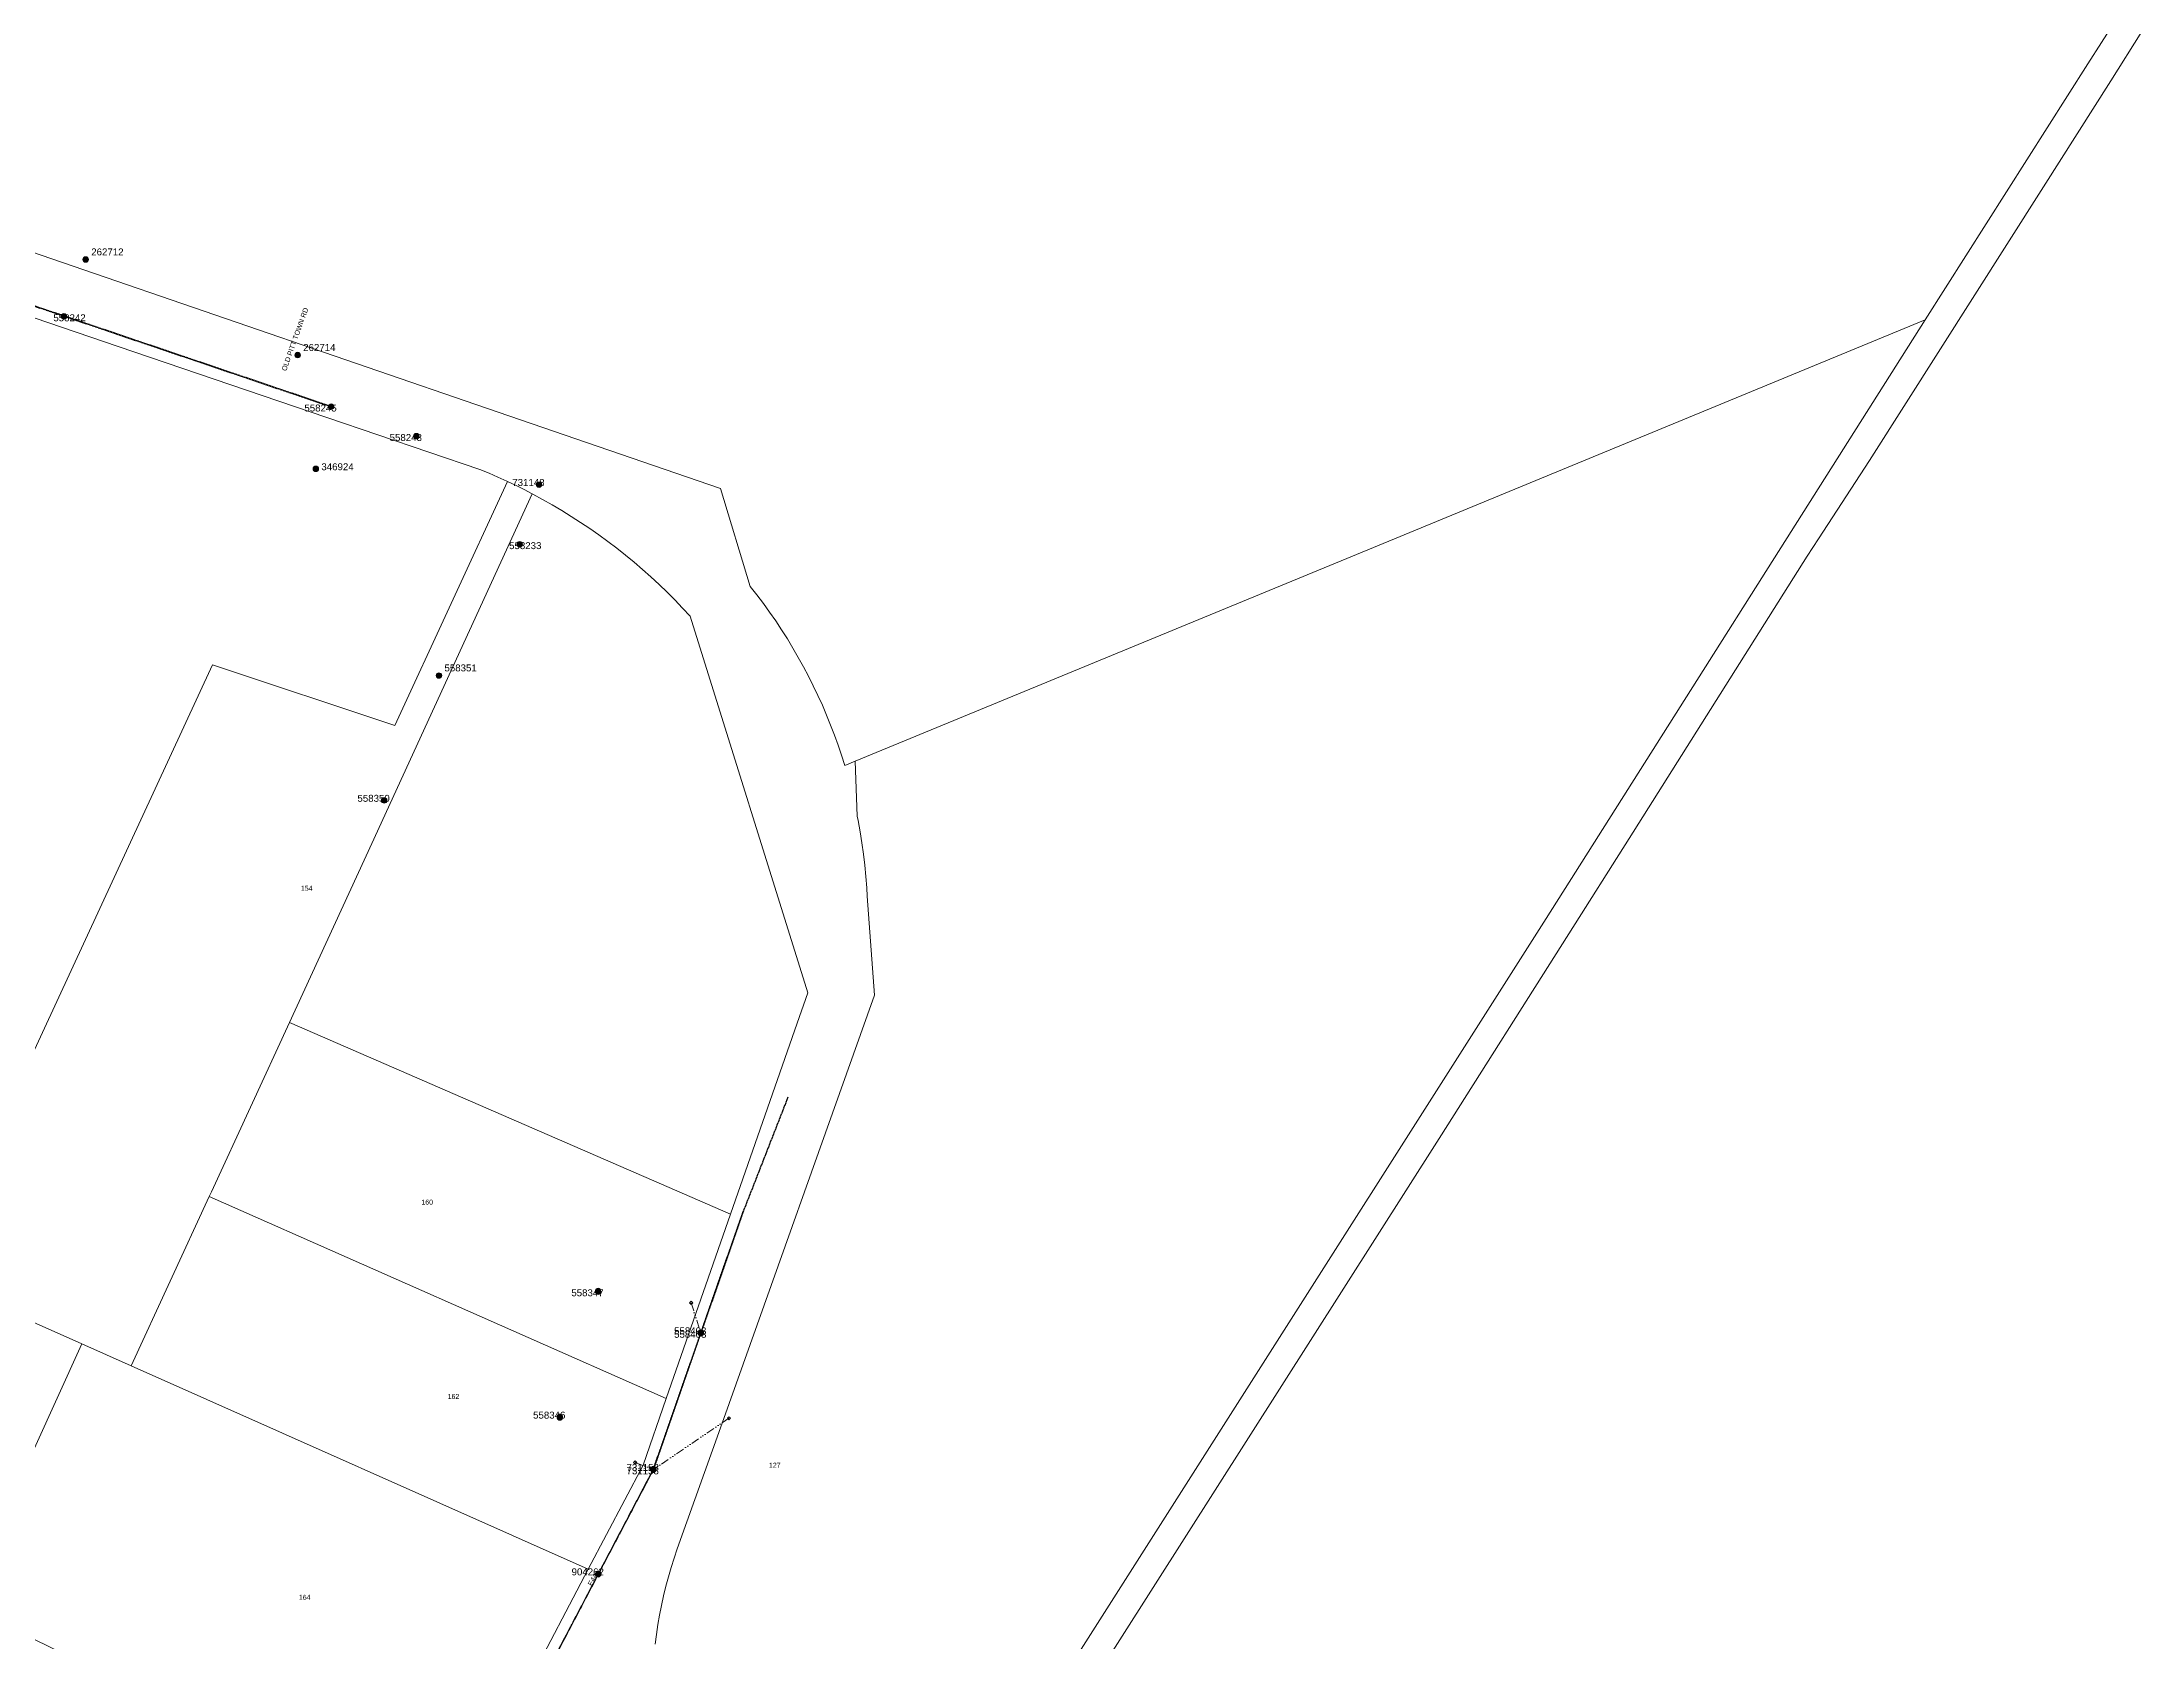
# Model space of a CAD drawing. Header units: metres. Extents: x 0 to 307451, y 0 to 6277344.
# Drawn here: x 305805 to 306562, y 6275357 to 6275934 of the extents above; entities that cross this region are included whole.
import ezdxf
from ezdxf.enums import TextEntityAlignment as Align

# ---------------------------------------------------------------- set-up
doc = ezdxf.new("R2010")
doc.units = ezdxf.units.M
doc.linetypes.add('Cable Exist OH', pattern=[1, 1, 0])
doc.linetypes.add('PHANTOMX2', pattern=[6.6, 3, -0.75, 0.2, -0.75, 0.2, -0.75, 0.2, -0.75])
doc.layers.get('0').update_dxf_attribs({"color": 6})
for name, color, linetype, lineweight in [('_User Miscellaneous1', 30, 'Continuous', 13), ('_User_HV_Exist', 1, 'Continuous', 35), ('Cadastre Developer_SP_NEW', 92, 'Continuous', 15), ('Cadastre Land Parcels_SP_EXT', 118, 'Continuous', 15), ('Cadastre Roads_SP_EXT', 218, 'Continuous', 15), ('Mains_HV_EXT', 13, 'Continuous', 25), ('Mains_LV_EXT', 163, 'Continuous', 25), ('Services_SP_MOD', 3, 'PHANTOMX2', 20)]:
    doc.layers.add(name, color=color, linetype=linetype, lineweight=lineweight)
doc.layers.add('SupportsOH_SP_TR_HV_LV_SL_EXT', color=7, linetype='Continuous')
doc.styles.add('POLE_LABEL', font='arial.ttf', dxfattribs={"height": 2})
doc.styles.get("Standard").update_dxf_attribs({"font": 'arial.ttf'})

# ---------------------------------------------------------------- blocks, each defined once
blk = doc.blocks.new('CCP_EXT')
blk.add_wipeout([(0, 0.57), (0.57, 0), (0, -0.57), (-0.57, 0)])
blk.add_lwpolyline([(-0.57, 0), (0, 0.57), (0.57, 0), (0, -0.57), (-0.57, 0)])
at = {"flags": 1}
blk.add_attdef('Z', (0, 0), '', height=0.2, dxfattribs=at)
at = {"flags": 9}
for tag, p in [('CCP_TYPE', (0, 0)), ('CONSTRUCTED_VOLTAGE', (0, -0.2)), ('OPERATING_VOLTAGE', (0, -0.6)), ('ORIENTATION', (0, -0.8)), ('OWNED_BY', (0, -1)), ('STATE', (0, -1.8)), ('NO_PHASES', (0, -0.4)), ('USAGE', (0, -1.2)), ('LEGEND', (0, -1.4)), ('LIFE_SUPPORT', (0, -1.6)), ('NOTES', (0, -2))]:
    blk.add_attdef(tag, text='', height=0.2, dxfattribs=at).set_placement(p, align=Align.MIDDLE_LEFT)
blk = doc.blocks.new('POLE_EXT')
blk.add_hatch(color=256).paths.add_polyline_path([(-1, 0, 1), (1, 0, 1)])
blk.add_lwpolyline([(-1, 0, 1), (1, 0, 1)], format="xyb", close=True)
at = {"flags": 8}
blk.add_attdef('pNumber', text='', height=2, dxfattribs=at).set_placement((2.5, 2.5), align=Align.MIDDLE_CENTER)
at = {"style": 'POLE_LABEL', "flags": 9}
for tag, p in [('STRUCTURE_PLANT_NUMBER', (1.35, 0.03)), ('STREET_CODE', (1.35, -0.2))]:
    blk.add_attdef(tag, text='', height=0.2, dxfattribs=at).set_placement(p, align=Align.MIDDLE_LEFT)
at = {"flags": 1}
blk.add_attdef('Z', (1.35, -7.33), '', height=0.2, dxfattribs=at)
at = {"flags": 9}
for tag, p in [('OWNED_BY', (1.35, -0.4)), ('SPECIAL_USE', (1.35, -0.8)), ('STATE', (1.35, -1)), ('cLV', (1.35, -1.4)), ('hDepth', (1.35, -1.6)), ('hDia', (1.35, -1.8)), ('cHV', (1.35, -2)), ('cLinedev', (1.35, -3.4)), ('pExisting', (1.35, -3.8)), ('pFooting', (1.35, -4.4)), ('pNew', (1.35, -4.6)), ('pRelocate', (1.35, -5)), ('pRemove', (1.35, -5.2)), ('pReplace', (1.35, -5.4)), ('pStay', (1.35, -5.6)), ('pType', (1.35, -5.8)), ('cspan', (1.35, -6)), ('STREETNAME', (1.35, -6.2)), ('SUBURB', (1.35, -6.4)), ('OPERATED_BY', (1.36, -7.01)), ('PARENT', (1.35, -0.6)), ('USAGE', (1.35, -1.2)), ('LBRACKET', (1.35, -2.2)), ('LExisting', (1.35, -2.4)), ('LANTNUMBER', (1.35, -2.6)), ('LOther', (1.35, -2.8)), ('LRemove', (1.35, -3)), ('LEGEND', (1.35, -3.2)), ('LOCATION', (1.35, -3.6)), ('PFNUMBER', (1.35, -4)), ('NEWPFNUMBER', (1.35, -4.2)), ('NOTES', (1.35, -6.6)), ('MAINTAINED_BY', (1.36, -6.81))]:
    blk.add_attdef(tag, text='', height=0.2, dxfattribs=at).set_placement(p, align=Align.MIDDLE_LEFT)

msp = doc.modelspace()

# ---------------------------------------------------------------- linework, layer by layer
at = {"layer": '_User_HV_Exist', "linetype": 'Cable Exist OH'}
msp.add_lwpolyline([(305652.3438, 6275889.3733), (305909.2268, 6275802.2694)], dxfattribs=at)
at = {"layer": 'Cadastre Developer_SP_NEW', "linetype": 'Continuous'}
msp.add_lwpolyline([(306552.422, 6275941.226), (306542.649, 6275925.815), (306483.948, 6275833.592), (306347.25, 6275617.682), (306091.035, 6275215.066), (306074.773, 6275187.071), (306076.983, 6275181.823), (306078.234, 6275178.854), (306080.192, 6275176.327), (306099.39, 6275209.791), (306099.39, 6275209.791), (306171.21, 6275322.583), (306239.98, 6275430.492), (306308.664, 6275538.443), (306355.526, 6275612.158), (306377.224, 6275646.513), (306441.396, 6275748.333), (306445.478, 6275754.612), (306463.826, 6275782.835), (306526.586, 6275881.518), (306550.905, 6275919.769), (306562.13, 6275937.498)], dxfattribs=at)
for points in [[(305981.685, 6275770.854), (305978.819, 6275772.366), (305975.701, 6275773.934), (305972.81, 6275775.315), (305932.179, 6275687.361), (305866.382, 6275709.224), (305764.458, 6275488.762), (305819.341, 6275464.36), (305837.145, 6275456.426), (305865.283, 6275517.525), (305866.054, 6275519.16), (305894.209, 6275580.251), (305923.919, 6275644.746), (305981.685, 6275770.854)], [(305776.586, 6275370.375), (305819.341, 6275464.36), (305764.458, 6275488.762), (305692.194, 6275520.917), (305548.535, 6275592.755), (305506.138, 6275500.84), (305776.586, 6275370.375)], [(306001.944, 6275383.1), (305837.145, 6275456.426), (305819.341, 6275464.36), (305776.586, 6275370.375), (305889.164, 6275314.906), (305978.538, 6275273.28), (305980.359, 6275341.965), (306001.944, 6275383.1)]]:
    msp.add_lwpolyline(points, close=True, dxfattribs=at)
at = {"layer": 'Cadastre Land Parcels_SP_EXT', "linetype": 'Continuous'}
for points in [[(306552.422, 6275941.226), (306542.649, 6275925.815), (306483.948, 6275833.592), (306347.25, 6275617.682), (306091.035, 6275215.066), (306074.773, 6275187.071), (306076.983, 6275181.823), (306078.234, 6275178.854), (306080.192, 6275176.327), (306099.39, 6275209.791), (306099.39, 6275209.791), (306171.21, 6275322.583), (306239.98, 6275430.492), (306308.664, 6275538.443), (306355.526, 6275612.158), (306377.224, 6275646.513), (306441.396, 6275748.333), (306445.478, 6275754.612), (306463.826, 6275782.835), (306526.586, 6275881.518), (306550.905, 6275919.769), (306562.13, 6275937.498)], [(306091.035, 6275215.066), (306347.25, 6275617.682), (306483.948, 6275833.592), (306282.983, 6275750.673), (306098.113, 6275674.396), (306098.932, 6275654.639), (306099.253, 6275653.034), (306099.971, 6275649.02), (306100.604, 6275644.992), (306101.155, 6275640.951), (306101.622, 6275636.901), (306102.006, 6275632.841), (306102.304, 6275628.775), (306102.462, 6275625.768), (306105.117, 6275590.106), (306050.186, 6275435.809), (306034.037, 6275390.446), (306032.9, 6275387.086), (306031.837, 6275383.72), (306030.849, 6275380.331), (306029.937, 6275376.92), (306029.1, 6275373.49), (306028.34, 6275370.042), (306027.657, 6275366.579), (306027.05, 6275363.1), (306026.521, 6275359.61), (306026.07, 6275356.109)]]:
    msp.add_lwpolyline(points, dxfattribs=at)
for points in [[(305981.685, 6275770.854), (305978.819, 6275772.366), (305975.701, 6275773.934), (305972.81, 6275775.315), (305932.179, 6275687.361), (305866.382, 6275709.224), (305764.458, 6275488.762), (305819.341, 6275464.36), (305837.145, 6275456.426), (305865.283, 6275517.525), (305866.054, 6275519.16), (305894.209, 6275580.251), (305923.919, 6275644.746), (305981.685, 6275770.854)], [(305776.586, 6275370.375), (305819.341, 6275464.36), (305764.458, 6275488.762), (305692.194, 6275520.917), (305548.535, 6275592.755), (305506.138, 6275500.84), (305776.586, 6275370.375)], [(306053.217, 6275511.083), (305894.209, 6275580.251), (305866.054, 6275519.16), (305865.283, 6275517.525), (306030.057, 6275444.704), (306053.217, 6275511.083)], [(306030.057, 6275444.704), (305865.283, 6275517.525), (305837.145, 6275456.426), (306001.944, 6275383.1), (306021.701, 6275420.631), (306030.057, 6275444.704)], [(306001.944, 6275383.1), (305837.145, 6275456.426), (305819.341, 6275464.36), (305776.586, 6275370.375), (305889.164, 6275314.906), (305978.538, 6275273.28), (305980.359, 6275341.965), (306001.944, 6275383.1)]]:
    msp.add_lwpolyline(points, close=True, dxfattribs=at)
at = {"layer": 'Mains_LV_EXT', "linetype": 'Cable Exist OH'}
msp.add_lwpolyline([(306025.38, 6275419.042), (306042.522, 6275468.299)], dxfattribs=at)

# ---------------------------------------------------------------- block references
at = {"layer": '_User Miscellaneous1'}
ref = msp.add_blockref('POLE_EXT', (305820.719, 6275855.31), dxfattribs=at)
ref.add_attrib('ASSET_NUM', '262712', dxfattribs={"layer": '0', "height": 2.5, "style": 'POLE_LABEL'}).set_placement((305822.719, 6275856.06), align=Align.BOTTOM_LEFT)
ref = msp.add_blockref('POLE_EXT', (305812.881, 6275834.817), dxfattribs=at)
ref.add_attrib('ASSET_NUM', '558242', dxfattribs={"layer": '0', "height": 2.5, "rotation": 0.0397798, "style": 'POLE_LABEL'}).set_placement((305814.881, 6275835.567), align=Align.TOP_CENTER)
ref = msp.add_blockref('POLE_EXT', (305897.138, 6275820.853), dxfattribs=at)
ref.add_attrib('ASSET_NUM', '262714', dxfattribs={"layer": '0', "height": 2.5, "style": 'POLE_LABEL'}).set_placement((305899.138, 6275821.603), align=Align.BOTTOM_LEFT)
ref = msp.add_blockref('POLE_EXT', (305909.2268, 6275802.2694), dxfattribs=at)
ref.add_attrib('ASSET_NUM', '558245', dxfattribs={"layer": '0', "height": 2.5, "rotation": 359.9395581, "style": 'POLE_LABEL'}).set_placement((305911.2268, 6275803.0194), align=Align.TOP_RIGHT)
ref = msp.add_blockref('POLE_EXT', (305939.95, 6275791.643), dxfattribs=at)
ref.add_attrib('ASSET_NUM', '558243', dxfattribs={"layer": '0', "height": 2.5, "rotation": 0.0686946, "style": 'POLE_LABEL'}).set_placement((305941.95, 6275792.393), align=Align.TOP_RIGHT)
ref = msp.add_blockref('POLE_EXT', (305903.698, 6275779.845), dxfattribs=at)
ref.add_attrib('ASSET_NUM', '346924', dxfattribs={"layer": '0', "height": 2.5, "style": 'POLE_LABEL'}).set_placement((305905.698, 6275780.595), align=Align.MIDDLE_LEFT)
ref = msp.add_blockref('POLE_EXT', (305984.1834, 6275774.1714), dxfattribs=at)
ref.add_attrib('ASSET_NUM', '731148', dxfattribs={"layer": '0', "height": 2.5, "rotation": 359.9671363, "style": 'POLE_LABEL'}).set_placement((305986.1834, 6275774.9214), align=Align.MIDDLE_RIGHT)
ref = msp.add_blockref('POLE_EXT', (305977.2041, 6275752.652), dxfattribs=at)
ref.add_attrib('ASSET_NUM', '558233', dxfattribs={"layer": '0', "height": 2.5, "rotation": 0.0596124, "style": 'POLE_LABEL'}).set_placement((305979.2041, 6275753.402), align=Align.TOP_CENTER)
ref = msp.add_blockref('POLE_EXT', (305948.071, 6275705.3106), dxfattribs=at)
ref.add_attrib('ASSET_NUM', '558351', dxfattribs={"layer": '0', "height": 2.5, "style": 'POLE_LABEL'}).set_placement((305950.071, 6275706.0606), align=Align.BOTTOM_LEFT)
ref = msp.add_blockref('POLE_EXT', (305928.3458, 6275660.3001), dxfattribs=at)
ref.add_attrib('ASSET_NUM', '558350', dxfattribs={"layer": '0', "height": 2.5, "style": 'POLE_LABEL'}).set_placement((305930.3458, 6275661.0501), align=Align.MIDDLE_RIGHT)
ref = msp.add_blockref('POLE_EXT', (306005.468, 6275483.273), dxfattribs=at)
ref.add_attrib('ASSET_NUM', '558347', dxfattribs={"layer": '0', "height": 2.5, "rotation": 359.9984712, "style": 'POLE_LABEL'}).set_placement((306007.468, 6275484.023), align=Align.TOP_RIGHT)
ref = msp.add_blockref('POLE_EXT', (306042.522, 6275468.299), dxfattribs=at)
ref.add_attrib('ASSET_NUM', '558403', dxfattribs={"layer": '0', "height": 2.5, "rotation": 0.025962, "style": 'POLE_LABEL'}).set_placement((306044.522, 6275469.049), align=Align.TOP_RIGHT)
ref = msp.add_blockref('POLE_EXT', (305991.684, 6275437.898), dxfattribs=at)
ref.add_attrib('ASSET_NUM', '558346', dxfattribs={"layer": '0', "height": 2.5, "rotation": 359.9900745, "style": 'POLE_LABEL'}).set_placement((305993.684, 6275438.648), align=Align.MIDDLE_RIGHT)
at = {"layer": 'SupportsOH_SP_TR_HV_LV_SL_EXT'}
ref = msp.add_blockref('POLE_EXT', (306005.468, 6275483.273), dxfattribs=at)
ref.add_attrib('ASSET_NUM', '558347', dxfattribs={"layer": '0', "height": 2.5, "rotation": 359.9984712, "style": 'POLE_LABEL'}).set_placement((306007.468, 6275484.023), align=Align.TOP_RIGHT)
ref = msp.add_blockref('POLE_EXT', (306042.522, 6275468.299), dxfattribs=at)
ref.add_attrib('ASSET_NUM', '558403', dxfattribs={"layer": '0', "height": 2.5, "rotation": 0.0259622, "style": 'POLE_LABEL'}).set_placement((306044.522, 6275469.049), align=Align.MIDDLE_RIGHT)
ref = msp.add_blockref('POLE_EXT', (305991.684, 6275437.898), dxfattribs=at)
ref.add_attrib('ASSET_NUM', '558346', dxfattribs={"layer": '0', "height": 2.5, "rotation": 359.9900745, "style": 'POLE_LABEL'}).set_placement((305993.684, 6275438.648), align=Align.MIDDLE_RIGHT)
ref = msp.add_blockref('POLE_EXT', (306005.5604, 6275381.3906), dxfattribs=at)
ref.add_attrib('ASSET_NUM', '904262', dxfattribs={"layer": '0', "height": 2.5, "style": 'POLE_LABEL'}).set_placement((306007.5604, 6275382.1406), align=Align.MIDDLE_RIGHT)

# ---------------------------------------------------------------- texts
at = {"layer": 'Cadastre Land Parcels_SP_EXT'}
for s, p in [('154', (305898.3065, 6275627.7141)), ('160', (305941.764, 6275514.5446)), ('162', (305951.226, 6275444.4772)), ('127', (306067.0673, 6275419.6802)), ('164', (305897.5825, 6275372.0588))]:
    msp.add_text(s, height=1.8, dxfattribs=at).set_placement(p)
at = {"layer": 'Cadastre Roads_SP_EXT'}
msp.add_text('OLD PITT TOWN RD', height=1.8, rotation=70.404404, dxfattribs=at).set_placement((305892.9845, 6275814.9448))
at = {"layer": 'Mains_LV_EXT'}
msp.add_text('E44', height=1.8, rotation=61.1926201, dxfattribs=at).set_placement((306003.23, 6275376.895))

# ---------------------------------------------------------------- next in the draw order: block references
at = {"layer": 'Services_SP_MOD'}
for p in [(306039.0081, 6275479.1446), (306052.6403, 6275437.5167), (306018.8577, 6275421.5898)]:
    msp.add_blockref('CCP_EXT', p, dxfattribs=at)

# ---------------------------------------------------------------- next in the draw order: linework, layer by layer
at = {"layer": 'Cadastre Developer_SP_NEW', "linetype": 'Continuous'}
msp.add_lwpolyline([(306091.035, 6275215.066), (306347.25, 6275617.682), (306483.948, 6275833.592), (306282.983, 6275750.673), (306098.113, 6275674.396), (306098.932, 6275654.639), (306099.253, 6275653.034), (306099.971, 6275649.02), (306100.604, 6275644.992), (306101.155, 6275640.951), (306101.622, 6275636.901), (306102.006, 6275632.841), (306102.304, 6275628.775), (306102.462, 6275625.768), (306105.117, 6275590.106), (306050.186, 6275435.809), (306034.037, 6275390.446), (306032.9, 6275387.086), (306031.837, 6275383.72), (306030.849, 6275380.331), (306029.937, 6275376.92), (306029.1, 6275373.49), (306028.34, 6275370.042), (306027.657, 6275366.579), (306027.05, 6275363.1), (306026.521, 6275359.61), (306026.07, 6275356.109)], dxfattribs=at)
for points in [[(306053.217, 6275511.083), (305894.209, 6275580.251), (305866.054, 6275519.16), (305865.283, 6275517.525), (306030.057, 6275444.704), (306053.217, 6275511.083)], [(306030.057, 6275444.704), (305865.283, 6275517.525), (305837.145, 6275456.426), (306001.944, 6275383.1), (306021.701, 6275420.631), (306030.057, 6275444.704)]]:
    msp.add_lwpolyline(points, close=True, dxfattribs=at)
at = {"layer": 'Cadastre Roads_SP_EXT', "linetype": 'Continuous'}
for points in [[(306026.07, 6275356.109), (306026.521, 6275359.61), (306027.05, 6275363.1), (306027.657, 6275366.579), (306028.34, 6275370.042), (306029.1, 6275373.49), (306029.937, 6275376.92), (306030.849, 6275380.331), (306031.837, 6275383.72), (306032.9, 6275387.086), (306034.037, 6275390.446), (306050.186, 6275435.809), (306105.117, 6275590.106), (306102.462, 6275625.768), (306102.304, 6275628.775), (306102.006, 6275632.841), (306101.622, 6275636.901), (306101.155, 6275640.951), (306100.604, 6275644.992), (306099.971, 6275649.02), (306099.253, 6275653.034), (306098.932, 6275654.639), (306098.113, 6275674.396), (306094.423, 6275672.873), (306093.245, 6275676.576), (306093.245, 6275676.576), (306092.003, 6275680.237), (306090.691, 6275683.871), (306089.305, 6275687.479), (306087.848, 6275691.057), (306086.322, 6275694.608), (306084.725, 6275698.126), (306083.058, 6275701.614), (306081.323, 6275705.067), (306079.52, 6275708.485), (306077.65, 6275711.866), (306075.713, 6275715.21), (306073.709, 6275718.515), (306071.641, 6275721.779), (306069.509, 6275725.003), (306067.313, 6275728.183), (306065.056, 6275731.319), (306062.735, 6275734.41), (306060.339, 6275737.473), (306049.627, 6275772.738), (305969.415, 6275800.271), (305816.153, 6275852.908), (305684.6, 6275898.147)], [(305756.533, 6275849.742), (305832.424, 6275823.939), (305907.611, 6275798.401), (305962.88, 6275779.617), (305966.164, 6275778.259), (305969.372, 6275776.881), (305972.551, 6275775.439), (305972.81, 6275775.315), (305975.701, 6275773.934), (305978.819, 6275772.366), (305981.685, 6275770.854), (305981.907, 6275770.737), (305985.436, 6275768.83), (305988.927, 6275766.856), (305992.38, 6275764.816), (305995.793, 6275762.709), (305999.163, 6275760.535), (306002.493, 6275758.297), (306005.777, 6275755.996), (306009.016, 6275753.631), (306012.21, 6275751.204), (306015.356, 6275748.716), (306018.453, 6275746.167), (306021.5, 6275743.559), (306024.496, 6275740.893), (306027.441, 6275738.169), (306030.332, 6275735.389), (306033.169, 6275732.554), (306035.95, 6275729.665), (306038.692, 6275726.701), (306081.087, 6275590.958), (306077.266, 6275580.012), (306053.217, 6275511.083), (306030.057, 6275444.704), (306021.701, 6275420.631), (306001.944, 6275383.1), (305980.359, 6275341.965)]]:
    msp.add_lwpolyline(points, dxfattribs=at)
at = {"layer": 'Mains_HV_EXT', "color": 1, "linetype": 'Cable Exist OH'}
msp.add_lwpolyline([(306073.9249, 6275553.309), (306057.892, 6275512.3499), (306042.522, 6275468.299), (306025.38, 6275419.0421), (306005.5604, 6275381.3907), (305984.333, 6275340.938)], dxfattribs=at)
at = {"layer": 'Mains_LV_EXT', "linetype": 'Cable Exist OH'}
for points in [[(306042.522, 6275468.299), (306057.892, 6275512.35)], [(305984.333, 6275340.938), (306025.38, 6275419.042)]]:
    msp.add_lwpolyline(points, dxfattribs=at)
at = {"layer": 'Services_SP_MOD'}
for points in [[(306039.0081, 6275479.1446), (306042.522, 6275468.299)], [(306052.6403, 6275437.5167), (306025.38, 6275419.042)], [(306018.8577, 6275421.5898), (306025.38, 6275419.042)]]:
    msp.add_lwpolyline(points, dxfattribs=at)

# ---------------------------------------------------------------- next in the draw order: block references
at = {"layer": '_User Miscellaneous1'}
ref = msp.add_blockref('POLE_EXT', (306025.38, 6275419.042), dxfattribs=at)
ref.add_attrib('ASSET_NUM', '731158', dxfattribs={"layer": '0', "height": 2.5, "rotation": 359.953319, "style": 'POLE_LABEL'}).set_placement((306027.38, 6275419.792), align=Align.TOP_RIGHT)
at = {"layer": 'SupportsOH_SP_TR_HV_LV_SL_EXT'}
ref = msp.add_blockref('POLE_EXT', (306025.38, 6275419.042), dxfattribs=at)
ref.add_attrib('ASSET_NUM', '731158', dxfattribs={"layer": '0', "height": 2.5, "rotation": 359.9533189, "style": 'POLE_LABEL'}).set_placement((306027.38, 6275419.792), align=Align.MIDDLE_RIGHT)

doc.saveas('drawing.dxf')
